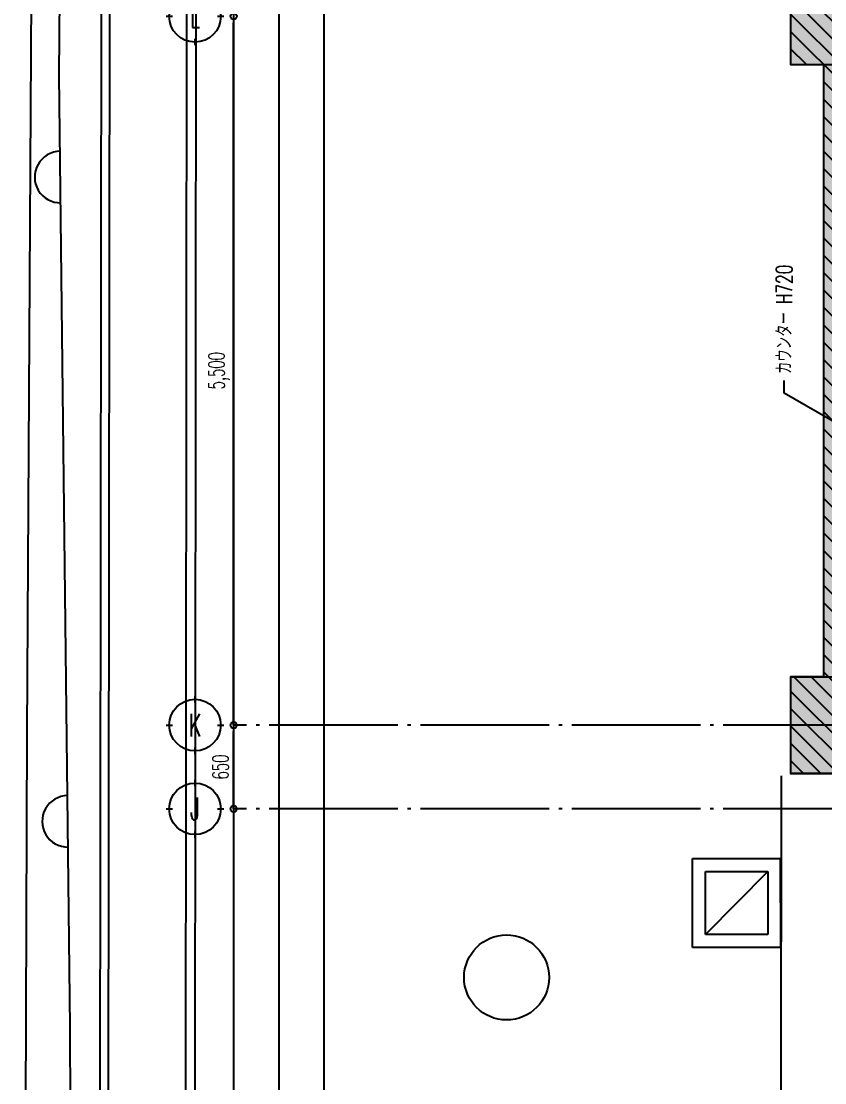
# Model space of a CAD drawing. Header units: millimetres. Extents: x -67913 to 128525, y -54442 to 63422.
# Drawn here: x -6349 to -110, y -2125 to 6112 of the extents above; entities that cross this region are included whole.
import ezdxf
from ezdxf import colors
from ezdxf.entities.mleader import LeaderData, LeaderLine
from ezdxf.enums import TextEntityAlignment as Align
from ezdxf.math import Vec2, Vec3

# ---------------------------------------------------------------- set-up
doc = ezdxf.new("R2010")
doc.units = ezdxf.units.MM
doc.header["$LTSCALE"] = 500
doc.header["$PDMODE"] = 35
doc.linetypes.add('AXIS', pattern=[2.35, 2, -0.15, 0.05, -0.15])
doc.layers.get('0').update_dxf_attribs({"plot": 0})
for name, color, linetype in [('020KijnSn', 1, 'AXIS'), ('030KijnSp', 8, 'Continuous'), ('040KijunF', 7, 'Continuous'), ('090Gaikou', 5, 'Continuous'), ('143Hatch8', 5, 'Continuous'), ('143Solid8', 253, 'Continuous'), ('220Kabe9', 7, 'Continuous'), ('230Kaik9', 7, 'Continuous'), ('390Kigo', 8, 'Continuous')]:
    doc.layers.add(name, color=color, linetype=linetype)
doc.layers.add('HOJO', color=211, linetype='Continuous', plot=False)
doc.styles.add('Annotative', font='simplex.shx', dxfattribs={"width": 0.7, "bigfont": 'extfont2.shx'})
doc.styles.add('Dim', font='simplex.shx', dxfattribs={"width": 0.6, "bigfont": 'extfont2.shx'})
doc.styles.get("Standard").update_dxf_attribs({"font": 'simplex.shx', "width": 0.7, "bigfont": 'extfont2.shx'})
doc.dimstyles.new('PRO1-50', dxfattribs={"dimscale": 50, "dimtxt": 2.5, "dimasz": 1, "dimexe": 0.5, "dimexo": 0.5, "dimgap": 0.8, "dimtad": 1, "dimdec": 3, "dimdsep": 46, "dimlunit": 6, "dimtxsty": 'Dim', "dimblk": 'ORIGIN', "dimcen": 0, "dimadec": 3, "dimazin": 2, "dimtfac": 1, "dimtdec": 3, "dimtix": 1, "dimtmove": 2, "dimatfit": 3, "dimldrblk": 'ORIGIN', "dimfxl": 0, "dimarcsym": 0})

# ---------------------------------------------------------------- blocks, each defined once
blk = doc.blocks.new('通り芯記号')
at = {"layer": '040KijunF'}
for p, q in [((0, 3.5), (0, 4.5)), ((-4.5, 0), (-3.5, 0)), ((3.5, 0), (4.5, 0)), ((0, -4.5), (0, -3.5))]:
    blk.add_line(p, q, dxfattribs=at)
blk.add_circle((0, 0), 4, dxfattribs=at)
at = {"layer": '040KijunF', "width": 0.6}
blk.add_attdef('通り芯符号', text='', height=3.5, dxfattribs=at).set_placement((0, 0), align=Align.MIDDLE)
blk = doc.blocks.new('_Origin')
at = {"color": 0, "linetype": 'ByBlock', "lineweight": -2}
blk.add_line((0, 0), (-1, 0), dxfattribs=at)
blk.add_circle((0, 0), 0.5, dxfattribs=at)
blk = doc.blocks.new('*D122')
at = {"layer": '030KijnSp', "color": 0, "lineweight": -2, "transparency": 16777216}
blk.add_line((-4700, 50), (-4700, 600), dxfattribs=at)
at = {"layer": 'Defpoints', "color": 0, "transparency": 16777216}
for p in [(-4700, 650), (-4700, 650), (-4700, 0)]:
    blk.add_point(p, dxfattribs=at)
at = {"layer": '030KijnSp', "color": 0, "lineweight": -2, "transparency": 16777216, "xscale": 50, "yscale": 50, "zscale": 50}
for p, rotation in [((-4700, 650), 90), ((-4700, 0), 270)]:
    blk.add_blockref('_Origin', p, dxfattribs=dict(at, rotation=rotation))
at = {"layer": '030KijnSp', "color": 0, "transparency": 16777216, "insert": (-4802.5, 325), "char_height": 125, "attachment_point": 5, "rotation": 90, "style": 'Dim'}
blk.add_mtext('650', dxfattribs=at)
blk = doc.blocks.new('*D123')
at = {"layer": '030KijnSp', "color": 0, "lineweight": -2, "transparency": 16777216}
blk.add_line((-4700, 700), (-4700, 6100), dxfattribs=at)
at = {"layer": 'Defpoints', "color": 0, "transparency": 16777216}
for p in [(-4700, 6150), (-4700, 6150), (-4700, 650)]:
    blk.add_point(p, dxfattribs=at)
at = {"layer": '030KijnSp', "color": 0, "lineweight": -2, "transparency": 16777216, "xscale": 50, "yscale": 50, "zscale": 50}
for p, rotation in [((-4700, 6150), 90), ((-4700, 650), 270)]:
    blk.add_blockref('_Origin', p, dxfattribs=dict(at, rotation=rotation))
at = {"layer": '030KijnSp', "color": 0, "transparency": 16777216, "insert": (-4814.4, 3400), "char_height": 125, "attachment_point": 5, "rotation": 90, "style": 'Dim'}
blk.add_mtext('5,500', dxfattribs=at)

msp = doc.modelspace()

# ---------------------------------------------------------------- hatches: boundary and pattern name
at = {"layer": '143Hatch8', "linetype": 'Continuous'}
h = msp.add_hatch(dxfattribs=at)
h.set_pattern_fill('ANSI31', scale=30, angle=270)
h.paths.add_polyline_path([(9080, 275), (9080, 425), (8930, 425), (7380, 425), (7280, 425), (5875, 425), (5875, 1025), (5125, 1025), (5125, 425), (375, 425), (375, 1025), (55, 1025), (55, 5775), (525, 5775), (525, 6525), (55, 6525), (55, 11275), (525, 11275), (525, 12025), (55, 12025), (55, 16775), (525, 16775), (525, 17525), (55, 17525), (55, 22275), (525, 22275), (525, 23025), (55, 23025), (55, 27775), (375, 27775), (375, 28400), (5125, 28400), (5125, 27775), (5875, 27775), (5875, 28550), (-375, 28550), (-375, 27775), (-120, 27775), (-120, 23025), (-375, 23025), (-375, 22275), (-120, 22275), (-120, 17900), (-375, 17525), (-375, 16775), (-120, 16775), (-120, 12025), (-375, 12025), (-375, 11275), (-120, 11275), (-120, 6525), (-375, 6525), (-375, 5775), (-120, 5774.7849), (-120, 1025), (-375, 1025), (-375, 275)])
at = {"layer": '143Solid8'}
msp.add_hatch(color=254, dxfattribs=at).paths.add_polyline_path([(5125, 275), (5125, -5069.8575), (5039.7775, -5197.6915), (5041.1197, -5198.5175), (4299.6215, -6310.758), (4274.2249, -6355.2134), (4337.7327, -6450.4784), (5044.1489, -7510.1023), (5125, -7631.3793), (5125, -11436.0199), (5353.8384, -11436.0199), (5353.8384, -12102.8779), (-374.7349, -12102.8779), (-374.7349, -19728.7338), (33381.0722, -19728.7338), (33380.957, -12979.3439), (29538.6499, -12979.3439), (29538.6499, -143.9096), (27875, -143.9096), (27875, 97.433), (22375, 95.636), (22375, 575), (27125, 575), (27125, 275), (27875, 275), (27875, 1025), (27125, 1025), (27125, 725), (22375, 725), (22375, 1025), (22100, 1025), (22100, 2600), (33882.8271, 2600), (33882.8271, 5550), (33250, 5550), (33250, 5750), (33450, 5750), (33450, 6550), (33250, 6550), (33250, 6750), (33882.8271, 6750), (33882.8271, 11050), (33250, 11050), (33250, 11250), (33450, 11250), (33450, 12050), (33250, 12050), (33250, 12250), (33882.8271, 12250), (33882.8271, 12890.9266), (33150, 12891.0919), (33150, 12990), (33000, 12990), (33000, 12250), (32750, 12250), (32750, 12050), (32550, 12050), (32550, 11250), (32750, 11250), (32750, 11050), (33000, 11050), (33000, 10325), (32750, 10325), (32750, 10225), (33000, 10225), (33000, 7575), (32750, 7575), (32750, 7475), (33000, 7475), (33000, 6750), (32750, 6750), (32750, 6550), (32550, 6550), (32550, 5750), (32750, 5750), (32750, 5550), (33000, 5550), (33000, 3535), (32250, 3535), (32250, 3685), (32150, 3685), (32150, 3535), (29100, 3535), (29100, 3685), (29000, 3685), (29000, 3535), (28200, 3535), (28200, 3685), (28100, 3685), (28100, 3535), (26900, 3535), (26900, 3685), (26800, 3685), (26800, 3535), (26000, 3535), (26000, 3685), (25900, 3685), (25900, 3535), (23000, 3535), (23000, 3685), (22900, 3685), (22900, 3535), (21020, 3535), (21020, 3520), (21005, 3520), (21005, 3400), (21005, 3385), (17625, 3385), (17625, 3535), (8930, 3535), (8930, 1025), (7280, 1025), (7280, 425), (5875, 425), (5875, 1025), (5125, 1025), (5125, 425), (375, 425), (375, 1025), (55, 1025), (55, 5775), (525, 5775), (525, 6525), (55, 6525), (55, 11275), (525, 11275), (525, 12025), (55, 12025), (55, 16775), (525, 16775), (525, 17525), (55, 17525), (55, 22275), (525, 22275), (525, 23025), (55, 23025), (55, 27775), (375, 27775), (375, 28400), (5125, 28400), (5125, 27775), (5875, 27775), (5875, 28550), (-375, 28550), (-375, 27775), (-120, 27775), (-120, 23025), (-375, 23025), (-375, 22275), (-120, 22275), (-120, 17525), (-375, 17525), (-375, 16775), (-120, 16775), (-120, 12025), (-375, 12025), (-375, 11275), (-120, 11275), (-120, 6525), (-375, 6525), (-375, 5775), (-120, 5774.7849), (-120, 1025), (-375, 1025), (-375, 275)])

# ---------------------------------------------------------------- linework, layer by layer
at = {"layer": '020KijnSn'}
for p, q in [((37700, 650), (-4700, 650)), ((37700, 0), (-4700, 0))]:
    msp.add_line(p, q, dxfattribs=at)
at = {"layer": '090Gaikou'}
for p, q in [((-6302.9082, 588.4333), (-5931.3103, 62269.3808)), ((-6053.8176, 5693.9708), (-5891.8546, 35667.7181)), ((-5700.0752, 35658.3385), (-5740.1985, -4645.0473)), ((-5642.8207, 27419.3886), (-5676.1953, -4645.111)), ((-5042.821, 27418.7641), (-5076.1957, -4645.793)), ((-4968.7533, 27418.6867), (-5018.9162, -16712.6932)), ((-5968.2026, -1690.4599), (-6053.8176, 5693.9708)), ((-5968.2026, -1690.4599), (-6053.8176, 5693.9708)), ((-5968.2026, -1690.4599), (-6053.8176, 5693.9708)), ((-6349.369, -12063.2775), (-6302.9082, 588.4333)), ((-453.3708, -10437.0066), (-446.1765, 256.8257)), ((-453.3708, -10437.0066), (-446.1765, 256.8257)), ((-1136.5838, -386.1458), (-452.7697, -385.8635)), ((-1136.299, -1076.1457), (-1136.5838, -386.1458)), ((-452.4848, -1075.8634), (-452.7697, -385.8635)), ((-1036.5426, -486.1045), (-552.7284, -485.9047)), ((-1036.3403, -976.1044), (-1036.5426, -486.1045)), ((-552.7284, -485.9047), (-1036.3403, -976.1044)), ((-552.7284, -485.9047), (-552.5261, -975.9047)), ((-552.5261, -975.9047), (-1036.3403, -976.1044)), ((-452.4848, -1075.8634), (-1136.299, -1076.1457)), ((-5925.4363, -12602.7274), (-5968.2026, -1690.4599)), ((-5925.4363, -12602.7274), (-5968.2026, -1690.4599))]:
    msp.add_line(p, q, dxfattribs=at)
msp.add_circle((-2580.4872, -1308.2029), 330, dxfattribs=at)
for centre in [(-6044.6428, 4902.6395), (-5986.6769, -97.0244)]:
    msp.add_arc(centre, 200.0001, 90.66425693, 270.66425693, dxfattribs=at)
at = {"layer": '220Kabe9'}
for p, q in [((-375, 6525), (-375, 5775)), ((-375, 5775), (525, 5775)), ((-375, 1025), (375, 1025)), ((-375, 1025), (-375, 275)), ((9080, 275), (-375, 275))]:
    msp.add_line(p, q, dxfattribs=at)
at = {"layer": '230Kaik9', "color": 5}
msp.add_line((-120, 5775), (-120, 1025), dxfattribs=at)
at = {"layer": 'HOJO'}
for points in [[(-4700, -23200), (37700, -23200), (37700, 37470), (-4700, 37470)], [(-4350, -22850), (37350, -22850), (37350, 37120), (-4350, 37120)], [(-4000, -22500), (37000, -22500), (37000, 36770), (-4000, 36770)]]:
    msp.add_lwpolyline(points, close=True, dxfattribs=at)
msp.add_lwpolyline([(-120, 22275), (-120, 17525), (-375, 17525), (-375, 16775), (-120, 16775), (-120, 12025), (-375, 12025), (-375, 11275), (-120, 11275), (-120, 6525), (-375, 6525), (-375, 5775), (-120, 5774.7849), (-120, 1025), (-375, 1025), (-375, 275), (5125, 275)], dxfattribs=at)

# ---------------------------------------------------------------- block references
at = {"layer": '040KijunF', "xscale": 50, "yscale": 50, "zscale": 50}
for p, values in [((-5000, 6150), {'通り芯符号': 'L'}), ((-5000, 650), {'通り芯符号': 'K'}), ((-5000, 0), {'通り芯符号': 'J'})]:
    msp.add_blockref('通り芯記号', p, dxfattribs=at).add_auto_attribs(values)

# ---------------------------------------------------------------- dimensions: what is measured, and where the dimension line sits
at = {"layer": '030KijnSp'}
for base, p1, p2, picture, middle in [((-4700, 6150), (-4700, 650), (-4700, 6150), '*D123', (-4814.4048, 3400)), ((-4700, 650), (-4700, 0), (-4700, 650), '*D122', (-4802.5, 325))]:
    dim = msp.add_linear_dim(base=base, p1=p1, p2=p2, angle=90, dimstyle='PRO1-50', dxfattribs=at)
    dim.commit()
    dim.dimension.update_dxf_attribs({"geometry": picture, "text_midpoint": middle})

# ---------------------------------------------------------------- leaders
at = {"layer": '390Kigo'}
ml = msp.add_multileader_mtext('Standard', dxfattribs=at)
ml.set_content('カウンター H720', color=256, style='Annotative')
ml.set_leader_properties()
ml.build(insert=Vec2(0, 0))
ml.multileader.update_dxf_attribs({"dogleg_length": 2, "arrow_head_size": 100})
ctx = ml.context
ctx.base_point, ctx.char_height, ctx.arrow_head_size, ctx.landing_gap_size, ctx.plane_origin, ctx.plane_x_axis, ctx.plane_y_axis = Vec3(-424.5059, 3324.3989), 125, 100, 50, Vec3(-590.8235, -2115.662), Vec3(0, 1), Vec3(-1, 0)
notes = []
notes.append((ctx, [(0, (1, 1, 0), (-424.5059, 3224.3989), (0, 1), 100, [(0, [(338.9753, 2783.6029)], 0, [])])]))
ctx.mtext.insert, ctx.mtext.text_direction, ctx.mtext.width, ctx.mtext.defined_height, ctx.mtext.flow_direction = Vec3(-487.0059, 3374.3989), Vec3(0, 1), 960.08283, 55.8756, 5
for ctx, leaders in notes:
    for number, flags, end, landing, length, lines in leaders:
        leader = LeaderData()
        leader.index, (leader.has_last_leader_line, leader.has_dogleg_vector, leader.attachment_direction) = number, flags
        leader.last_leader_point, leader.dogleg_vector, leader.dogleg_length = Vec3(end), Vec3(landing), length
        for number, points, colour, breaks in lines:
            line = LeaderLine()
            line.index, line.vertices, line.color, line.breaks = number, Vec3.list(points), colors.encode_raw_color(colour), breaks
            leader.lines.append(line)
        ctx.leaders.append(leader)

doc.saveas('drawing.dxf')
